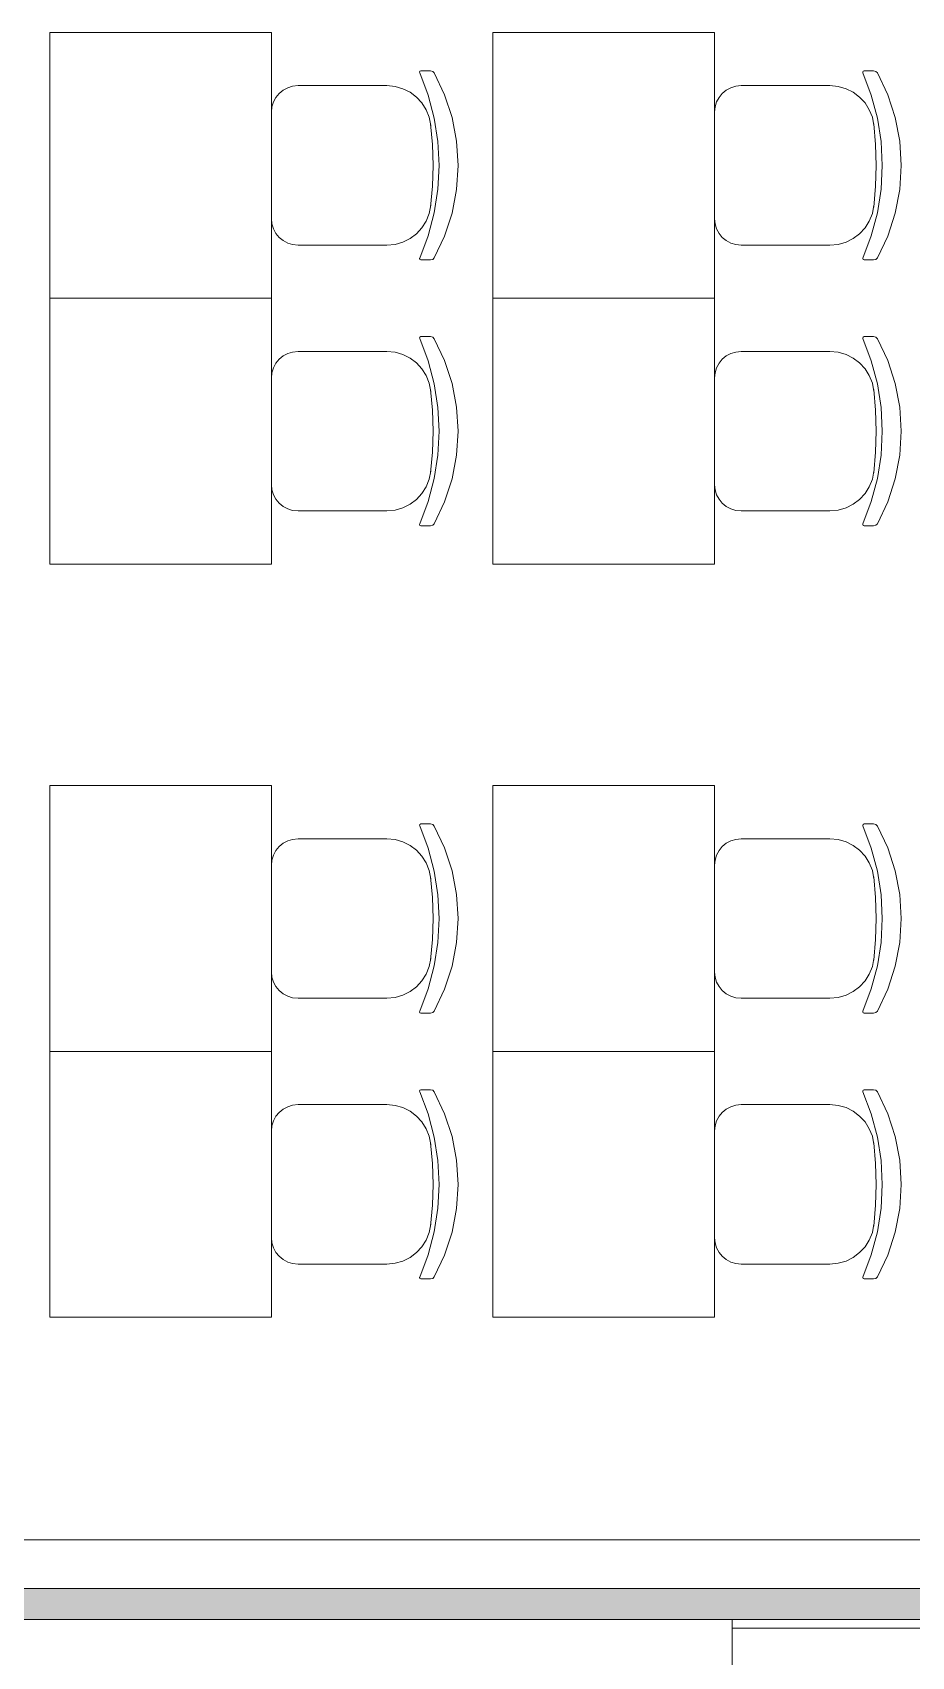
# Model space of a CAD drawing. Header units: millimetres. Extents: x 0 to 1189, y 0 to 841.
# Drawn here: x 668.1 to 687.94, y 311.27 to 347.92 of the extents above; entities that cross this region are included whole.
import ezdxf

# ---------------------------------------------------------------- set-up
doc = ezdxf.new("R2010")
doc.units = ezdxf.units.MM

msp = doc.modelspace()

# ---------------------------------------------------------------- hatches: boundary and pattern name
at = {"true_color": 0xf1d696}
h = msp.add_hatch(color=41, dxfattribs=at)
h.dxf.hatch_style = 2
h.paths.add_polyline_path([(711.342087, 312.804249), (711.342087, 312.104248), (666.392018, 312.104248), (666.392018, 312.804249)])

# ---------------------------------------------------------------- linework, layer by layer
at = {"color": 253, "lineweight": 0, "true_color": 0x999999}
for points in [[(668.497021, 341.924293), (668.497021, 347.924302)], [(668.497021, 347.924302), (673.497029, 347.924302)], [(673.497029, 347.924302), (673.497029, 341.924293)], [(678.497037, 341.924293), (678.497037, 347.924302)], [(678.497037, 347.924302), (683.497044, 347.924302)], [(683.497044, 347.924302), (683.497044, 341.924293)], [(676.844034, 347.016301), (676.841034, 347.029301), (676.849659, 347.050676), (676.871034, 347.059301)], [(676.844034, 347.016301), (676.841034, 347.029301), (676.849659, 347.050676), (676.871034, 347.059301)], [(676.844034, 347.016301), (677.034394, 346.512659), (677.17141, 345.993174), (677.254238, 345.462252), (677.282035, 344.924298), (677.254238, 344.386484), (677.17141, 343.855796), (677.034394, 343.336358), (676.844034, 342.832294)], [(676.844034, 347.016301), (677.034394, 346.512659), (677.17141, 345.993174), (677.254238, 345.462252), (677.282035, 344.924298), (677.254238, 344.386484), (677.17141, 343.855796), (677.034394, 343.336358), (676.844034, 342.832294)], [(677.087034, 347.059301), (676.871034, 347.059301)], [(677.087034, 347.059301), (676.871034, 347.059301)], [(677.087034, 347.059301), (677.13591, 347.046676), (677.172035, 347.012301)], [(677.087034, 347.059301), (677.13591, 347.046676), (677.172035, 347.012301)], [(677.172035, 347.012301), (677.405754, 346.519269), (677.574785, 346.002799), (677.677442, 345.46908), (677.712035, 344.924298), (677.677442, 344.379937), (677.574785, 343.846171), (677.405754, 343.329467), (677.172035, 342.836294)], [(677.172035, 347.012301), (677.405754, 346.519269), (677.574785, 346.002799), (677.677442, 345.46908), (677.712035, 344.924298), (677.677442, 344.379937), (677.574785, 343.846171), (677.405754, 343.329467), (677.172035, 342.836294)], [(686.844049, 347.016301), (686.841049, 347.029301), (686.849674, 347.050676), (686.871049, 347.059301)], [(686.844049, 347.016301), (686.841049, 347.029301), (686.849674, 347.050676), (686.871049, 347.059301)], [(686.844049, 347.016301), (687.034409, 346.512659), (687.171425, 345.993174), (687.254253, 345.462252), (687.28205, 344.924298), (687.254253, 344.386484), (687.171425, 343.855796), (687.034409, 343.336358), (686.844049, 342.832294)], [(686.844049, 347.016301), (687.034409, 346.512659), (687.171425, 345.993174), (687.254253, 345.462252), (687.28205, 344.924298), (687.254253, 344.386484), (687.171425, 343.855796), (687.034409, 343.336358), (686.844049, 342.832294)], [(687.08705, 347.059301), (686.871049, 347.059301)], [(687.08705, 347.059301), (686.871049, 347.059301)], [(687.08705, 347.059301), (687.135925, 347.046676), (687.17205, 347.012301)], [(687.08705, 347.059301), (687.135925, 347.046676), (687.17205, 347.012301)], [(687.17205, 347.012301), (687.405769, 346.519269), (687.5748, 346.002799), (687.677457, 345.46908), (687.712051, 344.924298), (687.677457, 344.379937), (687.5748, 343.846171), (687.405769, 343.329467), (687.17205, 342.836294)], [(687.17205, 347.012301), (687.405769, 346.519269), (687.5748, 346.002799), (687.677457, 345.46908), (687.712051, 344.924298), (687.677457, 344.379937), (687.5748, 343.846171), (687.405769, 343.329467), (687.17205, 342.836294)], [(673.497029, 346.124299), (673.509234, 346.245401), (673.544232, 346.358112), (673.599597, 346.460042), (673.672904, 346.5488), (673.761727, 346.621996), (673.863639, 346.677238), (673.976215, 346.712136), (674.09703, 346.7243)], [(673.497029, 346.124299), (673.509234, 346.245401), (673.544232, 346.358112), (673.599597, 346.460042), (673.672904, 346.5488), (673.761727, 346.621996), (673.863639, 346.677238), (673.976215, 346.712136), (674.09703, 346.7243)], [(674.09703, 346.7243), (676.100033, 346.7243)], [(674.09703, 346.7243), (676.100033, 346.7243)], [(676.100033, 346.7243), (676.28827, 346.706587), (676.465174, 346.655535), (676.62729, 346.574271), (676.771159, 346.465925), (676.893325, 346.333626), (676.990331, 346.180503), (677.05872, 346.009684), (677.095034, 345.824299)], [(676.100033, 346.7243), (676.28827, 346.706587), (676.465174, 346.655535), (676.62729, 346.574271), (676.771159, 346.465925), (676.893325, 346.333626), (676.990331, 346.180503), (677.05872, 346.009684), (677.095034, 345.824299)], [(683.497044, 346.124299), (683.509249, 346.245401), (683.544247, 346.358112), (683.599613, 346.460042), (683.672919, 346.5488), (683.761742, 346.621996), (683.863654, 346.677238), (683.976231, 346.712136), (684.097045, 346.7243)], [(683.497044, 346.124299), (683.509249, 346.245401), (683.544247, 346.358112), (683.599613, 346.460042), (683.672919, 346.5488), (683.761742, 346.621996), (683.863654, 346.677238), (683.976231, 346.712136), (684.097045, 346.7243)], [(684.097045, 346.7243), (686.100048, 346.7243)], [(684.097045, 346.7243), (686.100048, 346.7243)], [(686.100048, 346.7243), (686.288285, 346.706587), (686.465189, 346.655535), (686.627305, 346.574271), (686.771174, 346.465925), (686.89334, 346.333626), (686.990346, 346.180503), (687.058735, 346.009684), (687.09505, 345.824299)], [(686.100048, 346.7243), (686.288285, 346.706587), (686.465189, 346.655535), (686.627305, 346.574271), (686.771174, 346.465925), (686.89334, 346.333626), (686.990346, 346.180503), (687.058735, 346.009684), (687.09505, 345.824299)], [(673.497029, 343.723296), (673.497029, 346.124299)], [(673.497029, 343.723296), (673.497029, 346.124299)], [(683.497044, 343.723296), (683.497044, 346.124299)], [(683.497044, 343.723296), (683.497044, 346.124299)], [(677.090034, 345.865299), (677.13191, 345.395923), (677.146035, 344.924298), (677.13191, 344.453047), (677.090034, 343.983296)], [(677.090034, 345.865299), (677.13191, 345.395923), (677.146035, 344.924298), (677.13191, 344.453047), (677.090034, 343.983296)], [(687.09005, 345.865299), (687.131925, 345.395923), (687.14605, 344.924298), (687.131925, 344.453047), (687.09005, 343.983296)], [(687.09005, 345.865299), (687.131925, 345.395923), (687.14605, 344.924298), (687.131925, 344.453047), (687.09005, 343.983296)], [(677.095034, 344.024296), (677.05872, 343.838911), (676.990331, 343.668093), (676.893325, 343.514969), (676.771159, 343.38267), (676.62729, 343.274324), (676.465174, 343.193061), (676.28827, 343.142008), (676.100033, 343.124295)], [(677.095034, 344.024296), (677.05872, 343.838911), (676.990331, 343.668093), (676.893325, 343.514969), (676.771159, 343.38267), (676.62729, 343.274324), (676.465174, 343.193061), (676.28827, 343.142008), (676.100033, 343.124295)], [(687.09505, 344.024296), (687.058735, 343.838911), (686.990346, 343.668093), (686.89334, 343.514969), (686.771174, 343.38267), (686.627305, 343.274324), (686.465189, 343.193061), (686.288285, 343.142008), (686.100048, 343.124295)], [(687.09505, 344.024296), (687.058735, 343.838911), (686.990346, 343.668093), (686.89334, 343.514969), (686.771174, 343.38267), (686.627305, 343.274324), (686.465189, 343.193061), (686.288285, 343.142008), (686.100048, 343.124295)], [(674.09703, 343.124295), (673.976215, 343.1365), (673.863639, 343.171498), (673.761727, 343.226863), (673.672904, 343.30017), (673.599597, 343.388993), (673.544232, 343.490905), (673.509234, 343.603481), (673.497029, 343.724296)], [(674.09703, 343.124295), (673.976215, 343.1365), (673.863639, 343.171498), (673.761727, 343.226863), (673.672904, 343.30017), (673.599597, 343.388993), (673.544232, 343.490905), (673.509234, 343.603481), (673.497029, 343.724296)], [(684.097045, 343.124295), (683.976231, 343.1365), (683.863654, 343.171498), (683.761742, 343.226863), (683.672919, 343.30017), (683.599613, 343.388993), (683.544247, 343.490905), (683.509249, 343.603481), (683.497044, 343.724296)], [(684.097045, 343.124295), (683.976231, 343.1365), (683.863654, 343.171498), (683.761742, 343.226863), (683.672919, 343.30017), (683.599613, 343.388993), (683.544247, 343.490905), (683.509249, 343.603481), (683.497044, 343.724296)], [(674.09703, 343.124295), (676.100033, 343.124295)], [(674.09703, 343.124295), (676.100033, 343.124295)], [(684.097045, 343.124295), (686.100048, 343.124295)], [(684.097045, 343.124295), (686.100048, 343.124295)], [(676.871034, 342.789294), (676.849659, 342.798294), (676.841034, 342.819294), (676.844034, 342.832294)], [(676.871034, 342.789294), (676.849659, 342.798294), (676.841034, 342.819294), (676.844034, 342.832294)], [(677.087034, 342.789294), (676.871034, 342.789294)], [(677.087034, 342.789294), (676.871034, 342.789294)], [(677.172035, 342.836294), (677.13591, 342.801919), (677.087034, 342.789294)], [(677.172035, 342.836294), (677.13591, 342.801919), (677.087034, 342.789294)], [(686.871049, 342.789294), (686.849674, 342.798294), (686.841049, 342.819294), (686.844049, 342.832294)], [(686.871049, 342.789294), (686.849674, 342.798294), (686.841049, 342.819294), (686.844049, 342.832294)], [(687.08705, 342.789294), (686.871049, 342.789294)], [(687.08705, 342.789294), (686.871049, 342.789294)], [(687.17205, 342.836294), (687.135925, 342.801919), (687.08705, 342.789294)], [(687.17205, 342.836294), (687.135925, 342.801919), (687.08705, 342.789294)], [(668.497021, 335.924284), (668.497021, 341.924293)], [(668.497021, 341.924293), (673.497029, 341.924293)], [(673.497029, 341.924293), (668.497021, 341.924293)], [(673.497029, 341.924293), (673.497029, 335.924284)], [(678.497037, 335.924284), (678.497037, 341.924293)], [(678.497037, 341.924293), (683.497044, 341.924293)], [(683.497044, 341.924293), (678.497037, 341.924293)], [(683.497044, 341.924293), (683.497044, 335.924284)], [(676.844034, 341.016292), (676.841034, 341.029292), (676.849659, 341.050667), (676.871034, 341.059292)], [(676.844034, 341.016292), (676.841034, 341.029292), (676.849659, 341.050667), (676.871034, 341.059292)], [(676.844034, 341.016292), (677.034394, 340.51265), (677.17141, 339.993165), (677.254238, 339.462242), (677.282035, 338.924288), (677.254238, 338.386475), (677.17141, 337.855787), (677.034394, 337.336349), (676.844034, 336.832285)], [(676.844034, 341.016292), (677.034394, 340.51265), (677.17141, 339.993165), (677.254238, 339.462242), (677.282035, 338.924288), (677.254238, 338.386475), (677.17141, 337.855787), (677.034394, 337.336349), (676.844034, 336.832285)], [(677.087034, 341.059292), (676.871034, 341.059292)], [(677.087034, 341.059292), (676.871034, 341.059292)], [(677.087034, 341.059292), (677.13591, 341.046667), (677.172035, 341.012292)], [(677.087034, 341.059292), (677.13591, 341.046667), (677.172035, 341.012292)], [(677.172035, 341.012292), (677.405754, 340.51926), (677.574785, 340.00279), (677.677442, 339.469071), (677.712035, 338.924288), (677.677442, 338.379928), (677.574785, 337.846162), (677.405754, 337.329458), (677.172035, 336.836285)], [(677.172035, 341.012292), (677.405754, 340.51926), (677.574785, 340.00279), (677.677442, 339.469071), (677.712035, 338.924288), (677.677442, 338.379928), (677.574785, 337.846162), (677.405754, 337.329458), (677.172035, 336.836285)], [(686.844049, 341.016292), (686.841049, 341.029292), (686.849674, 341.050667), (686.871049, 341.059292)], [(686.844049, 341.016292), (686.841049, 341.029292), (686.849674, 341.050667), (686.871049, 341.059292)], [(686.844049, 341.016292), (687.034409, 340.51265), (687.171425, 339.993165), (687.254253, 339.462242), (687.28205, 338.924288), (687.254253, 338.386475), (687.171425, 337.855787), (687.034409, 337.336349), (686.844049, 336.832285)], [(686.844049, 341.016292), (687.034409, 340.51265), (687.171425, 339.993165), (687.254253, 339.462242), (687.28205, 338.924288), (687.254253, 338.386475), (687.171425, 337.855787), (687.034409, 337.336349), (686.844049, 336.832285)], [(687.08705, 341.059292), (686.871049, 341.059292)], [(687.08705, 341.059292), (686.871049, 341.059292)], [(687.08705, 341.059292), (687.135925, 341.046667), (687.17205, 341.012292)], [(687.08705, 341.059292), (687.135925, 341.046667), (687.17205, 341.012292)], [(687.17205, 341.012292), (687.405769, 340.51926), (687.5748, 340.00279), (687.677457, 339.469071), (687.712051, 338.924288), (687.677457, 338.379928), (687.5748, 337.846162), (687.405769, 337.329458), (687.17205, 336.836285)], [(687.17205, 341.012292), (687.405769, 340.51926), (687.5748, 340.00279), (687.677457, 339.469071), (687.712051, 338.924288), (687.677457, 338.379928), (687.5748, 337.846162), (687.405769, 337.329458), (687.17205, 336.836285)], [(673.497029, 340.12429), (673.509234, 340.245392), (673.544232, 340.358103), (673.599597, 340.460033), (673.672904, 340.548791), (673.761727, 340.621986), (673.863639, 340.677229), (673.976215, 340.712127), (674.09703, 340.724291)], [(673.497029, 340.12429), (673.509234, 340.245392), (673.544232, 340.358103), (673.599597, 340.460033), (673.672904, 340.548791), (673.761727, 340.621986), (673.863639, 340.677229), (673.976215, 340.712127), (674.09703, 340.724291)], [(674.09703, 340.724291), (676.100033, 340.724291)], [(674.09703, 340.724291), (676.100033, 340.724291)], [(676.100033, 340.724291), (676.28827, 340.706578), (676.465174, 340.655526), (676.62729, 340.574262), (676.771159, 340.465916), (676.893325, 340.333617), (676.990331, 340.180494), (677.05872, 340.009675), (677.095034, 339.82429)], [(676.100033, 340.724291), (676.28827, 340.706578), (676.465174, 340.655526), (676.62729, 340.574262), (676.771159, 340.465916), (676.893325, 340.333617), (676.990331, 340.180494), (677.05872, 340.009675), (677.095034, 339.82429)], [(683.497044, 340.12429), (683.509249, 340.245392), (683.544247, 340.358103), (683.599613, 340.460033), (683.672919, 340.548791), (683.761742, 340.621986), (683.863654, 340.677229), (683.976231, 340.712127), (684.097045, 340.724291)], [(683.497044, 340.12429), (683.509249, 340.245392), (683.544247, 340.358103), (683.599613, 340.460033), (683.672919, 340.548791), (683.761742, 340.621986), (683.863654, 340.677229), (683.976231, 340.712127), (684.097045, 340.724291)], [(684.097045, 340.724291), (686.100048, 340.724291)], [(684.097045, 340.724291), (686.100048, 340.724291)], [(686.100048, 340.724291), (686.288285, 340.706578), (686.465189, 340.655526), (686.627305, 340.574262), (686.771174, 340.465916), (686.89334, 340.333617), (686.990346, 340.180494), (687.058735, 340.009675), (687.09505, 339.82429)], [(686.100048, 340.724291), (686.288285, 340.706578), (686.465189, 340.655526), (686.627305, 340.574262), (686.771174, 340.465916), (686.89334, 340.333617), (686.990346, 340.180494), (687.058735, 340.009675), (687.09505, 339.82429)], [(673.497029, 337.723287), (673.497029, 340.12429)], [(673.497029, 337.723287), (673.497029, 340.12429)], [(677.090034, 339.86529), (677.13191, 339.395914), (677.146035, 338.924288), (677.13191, 338.453038), (677.090034, 337.983287)], [(677.090034, 339.86529), (677.13191, 339.395914), (677.146035, 338.924288), (677.13191, 338.453038), (677.090034, 337.983287)], [(683.497044, 337.723287), (683.497044, 340.12429)], [(683.497044, 337.723287), (683.497044, 340.12429)], [(687.09005, 339.86529), (687.131925, 339.395914), (687.14605, 338.924288), (687.131925, 338.453038), (687.09005, 337.983287)], [(687.09005, 339.86529), (687.131925, 339.395914), (687.14605, 338.924288), (687.131925, 338.453038), (687.09005, 337.983287)], [(677.095034, 338.024287), (677.05872, 337.838902), (676.990331, 337.668083), (676.893325, 337.51496), (676.771159, 337.382661), (676.62729, 337.274315), (676.465174, 337.193051), (676.28827, 337.141999), (676.100033, 337.124286)], [(677.095034, 338.024287), (677.05872, 337.838902), (676.990331, 337.668083), (676.893325, 337.51496), (676.771159, 337.382661), (676.62729, 337.274315), (676.465174, 337.193051), (676.28827, 337.141999), (676.100033, 337.124286)], [(687.09505, 338.024287), (687.058735, 337.838902), (686.990346, 337.668083), (686.89334, 337.51496), (686.771174, 337.382661), (686.627305, 337.274315), (686.465189, 337.193051), (686.288285, 337.141999), (686.100048, 337.124286)], [(687.09505, 338.024287), (687.058735, 337.838902), (686.990346, 337.668083), (686.89334, 337.51496), (686.771174, 337.382661), (686.627305, 337.274315), (686.465189, 337.193051), (686.288285, 337.141999), (686.100048, 337.124286)], [(674.09703, 337.124286), (673.976215, 337.136491), (673.863639, 337.171489), (673.761727, 337.226854), (673.672904, 337.300161), (673.599597, 337.388983), (673.544232, 337.490896), (673.509234, 337.603472), (673.497029, 337.724287)], [(674.09703, 337.124286), (673.976215, 337.136491), (673.863639, 337.171489), (673.761727, 337.226854), (673.672904, 337.300161), (673.599597, 337.388983), (673.544232, 337.490896), (673.509234, 337.603472), (673.497029, 337.724287)], [(684.097045, 337.124286), (683.976231, 337.136491), (683.863654, 337.171489), (683.761742, 337.226854), (683.672919, 337.300161), (683.599613, 337.388983), (683.544247, 337.490896), (683.509249, 337.603472), (683.497044, 337.724287)], [(684.097045, 337.124286), (683.976231, 337.136491), (683.863654, 337.171489), (683.761742, 337.226854), (683.672919, 337.300161), (683.599613, 337.388983), (683.544247, 337.490896), (683.509249, 337.603472), (683.497044, 337.724287)], [(674.09703, 337.124286), (676.100033, 337.124286)], [(674.09703, 337.124286), (676.100033, 337.124286)], [(684.097045, 337.124286), (686.100048, 337.124286)], [(684.097045, 337.124286), (686.100048, 337.124286)], [(676.871034, 336.789285), (676.849659, 336.798285), (676.841034, 336.819285), (676.844034, 336.832285)], [(676.871034, 336.789285), (676.849659, 336.798285), (676.841034, 336.819285), (676.844034, 336.832285)], [(677.087034, 336.789285), (676.871034, 336.789285)], [(677.087034, 336.789285), (676.871034, 336.789285)], [(677.172035, 336.836285), (677.13591, 336.80191), (677.087034, 336.789285)], [(677.172035, 336.836285), (677.13591, 336.80191), (677.087034, 336.789285)], [(686.871049, 336.789285), (686.849674, 336.798285), (686.841049, 336.819285), (686.844049, 336.832285)], [(686.871049, 336.789285), (686.849674, 336.798285), (686.841049, 336.819285), (686.844049, 336.832285)], [(687.08705, 336.789285), (686.871049, 336.789285)], [(687.08705, 336.789285), (686.871049, 336.789285)], [(687.17205, 336.836285), (687.135925, 336.80191), (687.08705, 336.789285)], [(687.17205, 336.836285), (687.135925, 336.80191), (687.08705, 336.789285)], [(673.497029, 335.924284), (668.497021, 335.924284)], [(683.497044, 335.924284), (678.497037, 335.924284)], [(668.497021, 324.924267), (668.497021, 330.924276)], [(668.497021, 330.924276), (673.497029, 330.924276)], [(673.497029, 330.924276), (673.497029, 324.924267)], [(678.497037, 324.924267), (678.497037, 330.924276)], [(678.497037, 330.924276), (683.497044, 330.924276)], [(683.497044, 330.924276), (683.497044, 324.924267)], [(676.844034, 330.016275), (676.841034, 330.029275), (676.849659, 330.05065), (676.871034, 330.059275)], [(676.844034, 330.016275), (676.841034, 330.029275), (676.849659, 330.05065), (676.871034, 330.059275)], [(676.844034, 330.016275), (677.034394, 329.512633), (677.17141, 328.993148), (677.254238, 328.462226), (677.282035, 327.924272), (677.254238, 327.386458), (677.17141, 326.85577), (677.034394, 326.336332), (676.844034, 325.832268)], [(676.844034, 330.016275), (677.034394, 329.512633), (677.17141, 328.993148), (677.254238, 328.462226), (677.282035, 327.924272), (677.254238, 327.386458), (677.17141, 326.85577), (677.034394, 326.336332), (676.844034, 325.832268)], [(677.087034, 330.059275), (676.871034, 330.059275)], [(677.087034, 330.059275), (676.871034, 330.059275)], [(677.087034, 330.059275), (677.13591, 330.04665), (677.172035, 330.012275)], [(677.087034, 330.059275), (677.13591, 330.04665), (677.172035, 330.012275)], [(677.172035, 330.012275), (677.405754, 329.519243), (677.574785, 329.002773), (677.677442, 328.469054), (677.712035, 327.924272), (677.677442, 327.379911), (677.574785, 326.846145), (677.405754, 326.329441), (677.172035, 325.836268)], [(677.172035, 330.012275), (677.405754, 329.519243), (677.574785, 329.002773), (677.677442, 328.469054), (677.712035, 327.924272), (677.677442, 327.379911), (677.574785, 326.846145), (677.405754, 326.329441), (677.172035, 325.836268)], [(686.844049, 330.016275), (686.841049, 330.029275), (686.849674, 330.05065), (686.871049, 330.059275)], [(686.844049, 330.016275), (686.841049, 330.029275), (686.849674, 330.05065), (686.871049, 330.059275)], [(686.844049, 330.016275), (687.034409, 329.512633), (687.171425, 328.993148), (687.254253, 328.462226), (687.28205, 327.924272), (687.254253, 327.386458), (687.171425, 326.85577), (687.034409, 326.336332), (686.844049, 325.832268)], [(686.844049, 330.016275), (687.034409, 329.512633), (687.171425, 328.993148), (687.254253, 328.462226), (687.28205, 327.924272), (687.254253, 327.386458), (687.171425, 326.85577), (687.034409, 326.336332), (686.844049, 325.832268)], [(687.08705, 330.059275), (686.871049, 330.059275)], [(687.08705, 330.059275), (686.871049, 330.059275)], [(687.08705, 330.059275), (687.135925, 330.04665), (687.17205, 330.012275)], [(687.08705, 330.059275), (687.135925, 330.04665), (687.17205, 330.012275)], [(687.17205, 330.012275), (687.405769, 329.519243), (687.5748, 329.002773), (687.677457, 328.469054), (687.712051, 327.924272), (687.677457, 327.379911), (687.5748, 326.846145), (687.405769, 326.329441), (687.17205, 325.836268)], [(687.17205, 330.012275), (687.405769, 329.519243), (687.5748, 329.002773), (687.677457, 328.469054), (687.712051, 327.924272), (687.677457, 327.379911), (687.5748, 326.846145), (687.405769, 326.329441), (687.17205, 325.836268)], [(673.497029, 329.124274), (673.509234, 329.245375), (673.544232, 329.358086), (673.599597, 329.460016), (673.672904, 329.548774), (673.761727, 329.62197), (673.863639, 329.677212), (673.976215, 329.71211), (674.09703, 329.724274)], [(673.497029, 329.124274), (673.509234, 329.245375), (673.544232, 329.358086), (673.599597, 329.460016), (673.672904, 329.548774), (673.761727, 329.62197), (673.863639, 329.677212), (673.976215, 329.71211), (674.09703, 329.724274)], [(674.09703, 329.724274), (676.100033, 329.724274)], [(674.09703, 329.724274), (676.100033, 329.724274)], [(676.100033, 329.724274), (676.28827, 329.706562), (676.465174, 329.655509), (676.62729, 329.574245), (676.771159, 329.465899), (676.893325, 329.3336), (676.990331, 329.180477), (677.05872, 329.009658), (677.095034, 328.824273)], [(676.100033, 329.724274), (676.28827, 329.706562), (676.465174, 329.655509), (676.62729, 329.574245), (676.771159, 329.465899), (676.893325, 329.3336), (676.990331, 329.180477), (677.05872, 329.009658), (677.095034, 328.824273)], [(683.497044, 329.124274), (683.509249, 329.245375), (683.544247, 329.358086), (683.599613, 329.460016), (683.672919, 329.548774), (683.761742, 329.62197), (683.863654, 329.677212), (683.976231, 329.71211), (684.097045, 329.724274)], [(683.497044, 329.124274), (683.509249, 329.245375), (683.544247, 329.358086), (683.599613, 329.460016), (683.672919, 329.548774), (683.761742, 329.62197), (683.863654, 329.677212), (683.976231, 329.71211), (684.097045, 329.724274)], [(684.097045, 329.724274), (686.100048, 329.724274)], [(684.097045, 329.724274), (686.100048, 329.724274)], [(686.100048, 329.724274), (686.288285, 329.706562), (686.465189, 329.655509), (686.627305, 329.574245), (686.771174, 329.465899), (686.89334, 329.3336), (686.990346, 329.180477), (687.058735, 329.009658), (687.09505, 328.824273)], [(686.100048, 329.724274), (686.288285, 329.706562), (686.465189, 329.655509), (686.627305, 329.574245), (686.771174, 329.465899), (686.89334, 329.3336), (686.990346, 329.180477), (687.058735, 329.009658), (687.09505, 328.824273)], [(673.497029, 326.72327), (673.497029, 329.124274)], [(673.497029, 326.72327), (673.497029, 329.124274)], [(677.090034, 328.865273), (677.13191, 328.395897), (677.146035, 327.924272), (677.13191, 327.453021), (677.090034, 326.98327)], [(677.090034, 328.865273), (677.13191, 328.395897), (677.146035, 327.924272), (677.13191, 327.453021), (677.090034, 326.98327)], [(683.497044, 326.72327), (683.497044, 329.124274)], [(683.497044, 326.72327), (683.497044, 329.124274)], [(687.09005, 328.865273), (687.131925, 328.395897), (687.14605, 327.924272), (687.131925, 327.453021), (687.09005, 326.98327)], [(687.09005, 328.865273), (687.131925, 328.395897), (687.14605, 327.924272), (687.131925, 327.453021), (687.09005, 326.98327)], [(677.095034, 327.02427), (677.05872, 326.838885), (676.990331, 326.668067), (676.893325, 326.514943), (676.771159, 326.382644), (676.62729, 326.274298), (676.465174, 326.193035), (676.28827, 326.141982), (676.100033, 326.124269)], [(677.095034, 327.02427), (677.05872, 326.838885), (676.990331, 326.668067), (676.893325, 326.514943), (676.771159, 326.382644), (676.62729, 326.274298), (676.465174, 326.193035), (676.28827, 326.141982), (676.100033, 326.124269)], [(687.09505, 327.02427), (687.058735, 326.838885), (686.990346, 326.668067), (686.89334, 326.514943), (686.771174, 326.382644), (686.627305, 326.274298), (686.465189, 326.193035), (686.288285, 326.141982), (686.100048, 326.124269)], [(687.09505, 327.02427), (687.058735, 326.838885), (686.990346, 326.668067), (686.89334, 326.514943), (686.771174, 326.382644), (686.627305, 326.274298), (686.465189, 326.193035), (686.288285, 326.141982), (686.100048, 326.124269)], [(674.09703, 326.124269), (673.976215, 326.136474), (673.863639, 326.171472), (673.761727, 326.226837), (673.672904, 326.300144), (673.599597, 326.388967), (673.544232, 326.490879), (673.509234, 326.603455), (673.497029, 326.72427)], [(674.09703, 326.124269), (673.976215, 326.136474), (673.863639, 326.171472), (673.761727, 326.226837), (673.672904, 326.300144), (673.599597, 326.388967), (673.544232, 326.490879), (673.509234, 326.603455), (673.497029, 326.72427)], [(684.097045, 326.124269), (683.976231, 326.136474), (683.863654, 326.171472), (683.761742, 326.226837), (683.672919, 326.300144), (683.599613, 326.388967), (683.544247, 326.490879), (683.509249, 326.603455), (683.497044, 326.72427)], [(684.097045, 326.124269), (683.976231, 326.136474), (683.863654, 326.171472), (683.761742, 326.226837), (683.672919, 326.300144), (683.599613, 326.388967), (683.544247, 326.490879), (683.509249, 326.603455), (683.497044, 326.72427)], [(674.09703, 326.124269), (676.100033, 326.124269)], [(674.09703, 326.124269), (676.100033, 326.124269)], [(684.097045, 326.124269), (686.100048, 326.124269)], [(684.097045, 326.124269), (686.100048, 326.124269)], [(676.871034, 325.789268), (676.849659, 325.798268), (676.841034, 325.819268), (676.844034, 325.832268)], [(676.871034, 325.789268), (676.849659, 325.798268), (676.841034, 325.819268), (676.844034, 325.832268)], [(677.087034, 325.789268), (676.871034, 325.789268)], [(677.087034, 325.789268), (676.871034, 325.789268)], [(677.172035, 325.836268), (677.13591, 325.801893), (677.087034, 325.789268)], [(677.172035, 325.836268), (677.13591, 325.801893), (677.087034, 325.789268)], [(686.871049, 325.789268), (686.849674, 325.798268), (686.841049, 325.819268), (686.844049, 325.832268)], [(686.871049, 325.789268), (686.849674, 325.798268), (686.841049, 325.819268), (686.844049, 325.832268)], [(687.08705, 325.789268), (686.871049, 325.789268)], [(687.08705, 325.789268), (686.871049, 325.789268)], [(687.17205, 325.836268), (687.135925, 325.801893), (687.08705, 325.789268)], [(687.17205, 325.836268), (687.135925, 325.801893), (687.08705, 325.789268)], [(668.497021, 318.924258), (668.497021, 324.924267)], [(668.497021, 324.924267), (673.497029, 324.924267)], [(673.497029, 324.924267), (668.497021, 324.924267)], [(673.497029, 324.924267), (673.497029, 318.924258)], [(678.497037, 318.924258), (678.497037, 324.924267)], [(678.497037, 324.924267), (683.497044, 324.924267)], [(683.497044, 324.924267), (678.497037, 324.924267)], [(683.497044, 324.924267), (683.497044, 318.924258)], [(676.844034, 324.016266), (676.841034, 324.029266), (676.849659, 324.050641), (676.871034, 324.059266)], [(676.844034, 324.016266), (676.841034, 324.029266), (676.849659, 324.050641), (676.871034, 324.059266)], [(677.087034, 324.059266), (676.871034, 324.059266)], [(677.087034, 324.059266), (676.871034, 324.059266)], [(677.087034, 324.059266), (677.13591, 324.046641), (677.172035, 324.012266)], [(677.087034, 324.059266), (677.13591, 324.046641), (677.172035, 324.012266)], [(686.844049, 324.016266), (686.841049, 324.029266), (686.849674, 324.050641), (686.871049, 324.059266)], [(686.844049, 324.016266), (686.841049, 324.029266), (686.849674, 324.050641), (686.871049, 324.059266)], [(687.08705, 324.059266), (686.871049, 324.059266)], [(687.08705, 324.059266), (686.871049, 324.059266)], [(687.08705, 324.059266), (687.135925, 324.046641), (687.17205, 324.012266)], [(687.08705, 324.059266), (687.135925, 324.046641), (687.17205, 324.012266)], [(673.497029, 323.124264), (673.509234, 323.245366), (673.544232, 323.358077), (673.599597, 323.460007), (673.672904, 323.548765), (673.761727, 323.62196), (673.863639, 323.677203), (673.976215, 323.712101), (674.09703, 323.724265)], [(673.497029, 323.124264), (673.509234, 323.245366), (673.544232, 323.358077), (673.599597, 323.460007), (673.672904, 323.548765), (673.761727, 323.62196), (673.863639, 323.677203), (673.976215, 323.712101), (674.09703, 323.724265)], [(674.09703, 323.724265), (676.100033, 323.724265)], [(674.09703, 323.724265), (676.100033, 323.724265)], [(676.100033, 323.724265), (676.28827, 323.706552), (676.465174, 323.6555), (676.62729, 323.574236), (676.771159, 323.46589), (676.893325, 323.333591), (676.990331, 323.180468), (677.05872, 323.009649), (677.095034, 322.824264)], [(676.100033, 323.724265), (676.28827, 323.706552), (676.465174, 323.6555), (676.62729, 323.574236), (676.771159, 323.46589), (676.893325, 323.333591), (676.990331, 323.180468), (677.05872, 323.009649), (677.095034, 322.824264)], [(676.844034, 324.016266), (677.034394, 323.512624), (677.17141, 322.993139), (677.254238, 322.462216), (677.282035, 321.924263), (677.254238, 321.386449), (677.17141, 320.855761), (677.034394, 320.336323), (676.844034, 319.832259)], [(676.844034, 324.016266), (677.034394, 323.512624), (677.17141, 322.993139), (677.254238, 322.462216), (677.282035, 321.924263), (677.254238, 321.386449), (677.17141, 320.855761), (677.034394, 320.336323), (676.844034, 319.832259)], [(677.172035, 324.012266), (677.405754, 323.519234), (677.574785, 323.002764), (677.677442, 322.469045), (677.712035, 321.924263), (677.677442, 321.379902), (677.574785, 320.846136), (677.405754, 320.329432), (677.172035, 319.836259)], [(677.172035, 324.012266), (677.405754, 323.519234), (677.574785, 323.002764), (677.677442, 322.469045), (677.712035, 321.924263), (677.677442, 321.379902), (677.574785, 320.846136), (677.405754, 320.329432), (677.172035, 319.836259)], [(683.497044, 323.124264), (683.509249, 323.245366), (683.544247, 323.358077), (683.599613, 323.460007), (683.672919, 323.548765), (683.761742, 323.62196), (683.863654, 323.677203), (683.976231, 323.712101), (684.097045, 323.724265)], [(683.497044, 323.124264), (683.509249, 323.245366), (683.544247, 323.358077), (683.599613, 323.460007), (683.672919, 323.548765), (683.761742, 323.62196), (683.863654, 323.677203), (683.976231, 323.712101), (684.097045, 323.724265)], [(684.097045, 323.724265), (686.100048, 323.724265)], [(684.097045, 323.724265), (686.100048, 323.724265)], [(686.100048, 323.724265), (686.288285, 323.706552), (686.465189, 323.6555), (686.627305, 323.574236), (686.771174, 323.46589), (686.89334, 323.333591), (686.990346, 323.180468), (687.058735, 323.009649), (687.09505, 322.824264)], [(686.100048, 323.724265), (686.288285, 323.706552), (686.465189, 323.6555), (686.627305, 323.574236), (686.771174, 323.46589), (686.89334, 323.333591), (686.990346, 323.180468), (687.058735, 323.009649), (687.09505, 322.824264)], [(686.844049, 324.016266), (687.034409, 323.512624), (687.171425, 322.993139), (687.254253, 322.462216), (687.28205, 321.924263), (687.254253, 321.386449), (687.171425, 320.855761), (687.034409, 320.336323), (686.844049, 319.832259)], [(686.844049, 324.016266), (687.034409, 323.512624), (687.171425, 322.993139), (687.254253, 322.462216), (687.28205, 321.924263), (687.254253, 321.386449), (687.171425, 320.855761), (687.034409, 320.336323), (686.844049, 319.832259)], [(687.17205, 324.012266), (687.405769, 323.519234), (687.5748, 323.002764), (687.677457, 322.469045), (687.712051, 321.924263), (687.677457, 321.379902), (687.5748, 320.846136), (687.405769, 320.329432), (687.17205, 319.836259)], [(687.17205, 324.012266), (687.405769, 323.519234), (687.5748, 323.002764), (687.677457, 322.469045), (687.712051, 321.924263), (687.677457, 321.379902), (687.5748, 320.846136), (687.405769, 320.329432), (687.17205, 319.836259)], [(673.497029, 320.723261), (673.497029, 323.124264)], [(673.497029, 320.723261), (673.497029, 323.124264)], [(683.497044, 320.723261), (683.497044, 323.124264)], [(683.497044, 320.723261), (683.497044, 323.124264)], [(677.090034, 322.865264), (677.13191, 322.395888), (677.146035, 321.924263), (677.13191, 321.453012), (677.090034, 320.983261)], [(677.090034, 322.865264), (677.13191, 322.395888), (677.146035, 321.924263), (677.13191, 321.453012), (677.090034, 320.983261)], [(687.09005, 322.865264), (687.131925, 322.395888), (687.14605, 321.924263), (687.131925, 321.453012), (687.09005, 320.983261)], [(687.09005, 322.865264), (687.131925, 322.395888), (687.14605, 321.924263), (687.131925, 321.453012), (687.09005, 320.983261)], [(677.095034, 321.024261), (677.05872, 320.838876), (676.990331, 320.668057), (676.893325, 320.514934), (676.771159, 320.382635), (676.62729, 320.274289), (676.465174, 320.193026), (676.28827, 320.141973), (676.100033, 320.12426)], [(677.095034, 321.024261), (677.05872, 320.838876), (676.990331, 320.668057), (676.893325, 320.514934), (676.771159, 320.382635), (676.62729, 320.274289), (676.465174, 320.193026), (676.28827, 320.141973), (676.100033, 320.12426)], [(687.09505, 321.024261), (687.058735, 320.838876), (686.990346, 320.668057), (686.89334, 320.514934), (686.771174, 320.382635), (686.627305, 320.274289), (686.465189, 320.193026), (686.288285, 320.141973), (686.100048, 320.12426)], [(687.09505, 321.024261), (687.058735, 320.838876), (686.990346, 320.668057), (686.89334, 320.514934), (686.771174, 320.382635), (686.627305, 320.274289), (686.465189, 320.193026), (686.288285, 320.141973), (686.100048, 320.12426)], [(674.09703, 320.12426), (673.976215, 320.136465), (673.863639, 320.171463), (673.761727, 320.226828), (673.672904, 320.300135), (673.599597, 320.388957), (673.544232, 320.49087), (673.509234, 320.603446), (673.497029, 320.724261)], [(674.09703, 320.12426), (673.976215, 320.136465), (673.863639, 320.171463), (673.761727, 320.226828), (673.672904, 320.300135), (673.599597, 320.388957), (673.544232, 320.49087), (673.509234, 320.603446), (673.497029, 320.724261)], [(684.097045, 320.12426), (683.976231, 320.136465), (683.863654, 320.171463), (683.761742, 320.226828), (683.672919, 320.300135), (683.599613, 320.388957), (683.544247, 320.49087), (683.509249, 320.603446), (683.497044, 320.724261)], [(684.097045, 320.12426), (683.976231, 320.136465), (683.863654, 320.171463), (683.761742, 320.226828), (683.672919, 320.300135), (683.599613, 320.388957), (683.544247, 320.49087), (683.509249, 320.603446), (683.497044, 320.724261)], [(674.09703, 320.12426), (676.100033, 320.12426)], [(674.09703, 320.12426), (676.100033, 320.12426)], [(684.097045, 320.12426), (686.100048, 320.12426)], [(684.097045, 320.12426), (686.100048, 320.12426)], [(676.871034, 319.789259), (676.849659, 319.798259), (676.841034, 319.819259), (676.844034, 319.832259)], [(676.871034, 319.789259), (676.849659, 319.798259), (676.841034, 319.819259), (676.844034, 319.832259)], [(677.087034, 319.789259), (676.871034, 319.789259)], [(677.087034, 319.789259), (676.871034, 319.789259)], [(677.172035, 319.836259), (677.13591, 319.801884), (677.087034, 319.789259)], [(677.172035, 319.836259), (677.13591, 319.801884), (677.087034, 319.789259)], [(686.871049, 319.789259), (686.849674, 319.798259), (686.841049, 319.819259), (686.844049, 319.832259)], [(686.871049, 319.789259), (686.849674, 319.798259), (686.841049, 319.819259), (686.844049, 319.832259)], [(687.08705, 319.789259), (686.871049, 319.789259)], [(687.08705, 319.789259), (686.871049, 319.789259)], [(687.17205, 319.836259), (687.135925, 319.801884), (687.08705, 319.789259)], [(687.17205, 319.836259), (687.135925, 319.801884), (687.08705, 319.789259)], [(673.497029, 318.924258), (668.497021, 318.924258)], [(683.497044, 318.924258), (678.497037, 318.924258)]]:
    msp.add_lwpolyline(points, dxfattribs=at)
at = {"color": 7, "lineweight": 0}
for points in [[(712.042088, 313.90425), (665.719017, 313.90425)], [(711.342087, 312.804249), (666.392018, 312.804249)], [(666.392018, 312.104248), (712.042088, 312.104248)], [(693.84206, 312.104248), (683.892045, 312.104248)], [(683.892045, 312.104248), (683.892045, 311.904247)], [(683.892045, 311.904247), (683.892045, 308.604242)], [(693.84206, 311.904247), (683.892045, 311.904247)]]:
    msp.add_lwpolyline(points, dxfattribs=at)

doc.saveas('drawing.dxf')
